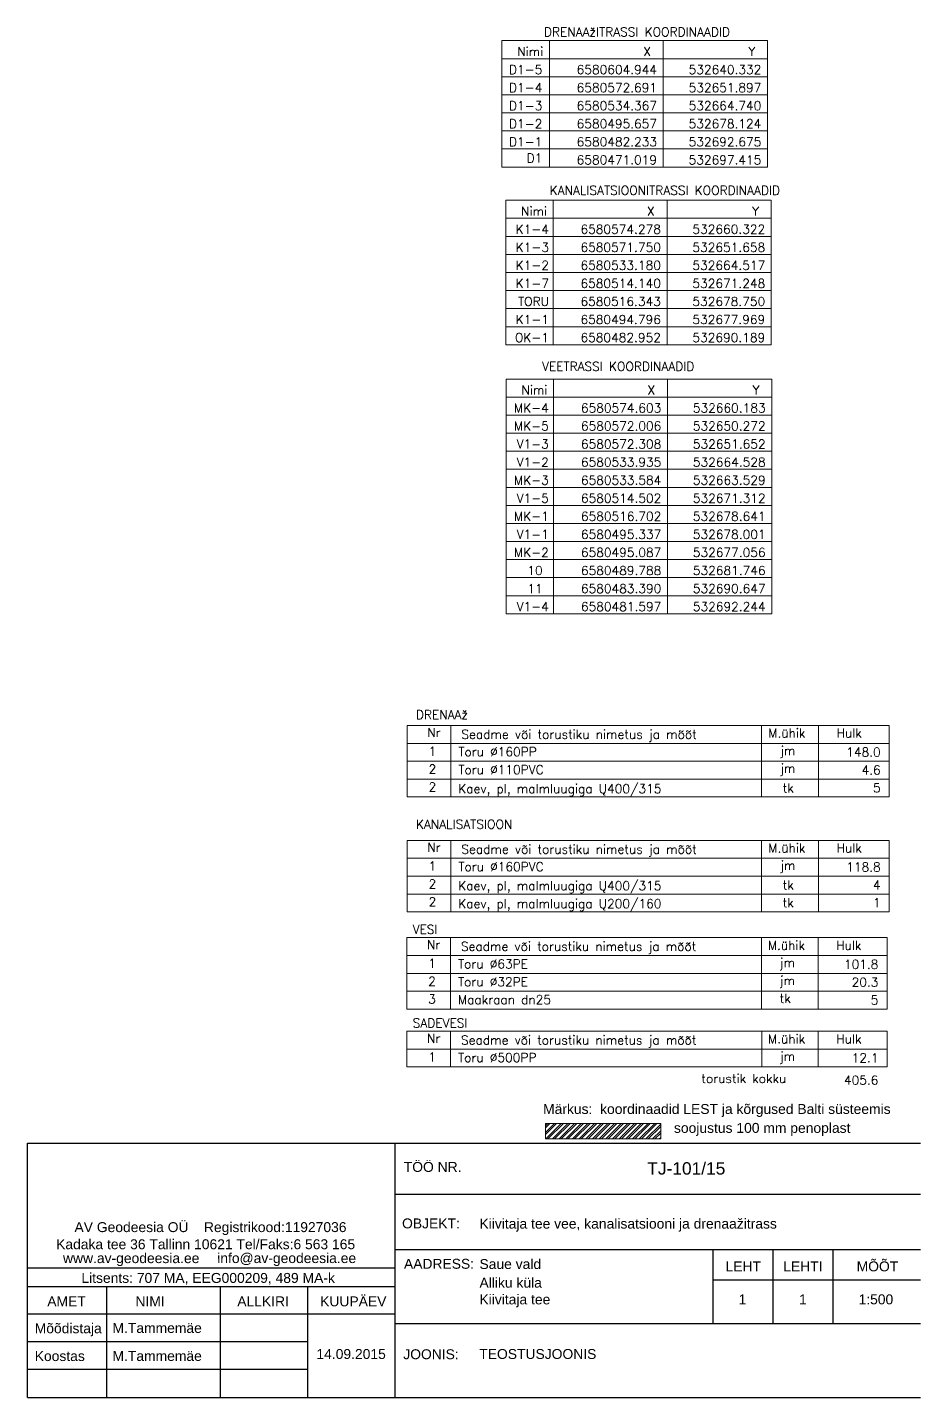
# Paper-space layout 'Layout1' of a CAD drawing. Header units: metres. Extents: x -33 to 439, y 1 to 287.
# Drawn here: x 259 to 439, y 1.5 to 277.7 of the extents above; entities that cross this region are included whole.
import ezdxf
from ezdxf.enums import TextEntityAlignment as Align

# ---------------------------------------------------------------- set-up
doc = ezdxf.new("R2010")
doc.units = ezdxf.units.M
doc.layers.add('ABIJOONIS', color=7, linetype='Continuous', lineweight=0, true_color=0xffffff)
doc.layers.add('VORMISTUS', color=7, linetype='Continuous', true_color=0xffffff)
doc.styles.add('textstyle169', font='')
doc.styles.add('textstyle170', font='')
doc.styles.add('textstyle171', font='')
doc.styles.add('textstyle172', font='')
doc.styles.add('textstyle173', font='')
doc.styles.add('textstyle174', font='')
doc.styles.add('textstyle175', font='')
doc.styles.add('textstyle176', font='')
doc.styles.add('textstyle177', font='')
doc.styles.add('textstyle178', font='')
doc.styles.add('textstyle179', font='')
doc.styles.add('textstyle180', font='')
doc.styles.add('textstyle181', font='')
doc.styles.add('textstyle182', font='')
doc.styles.add('textstyle183', font='')
doc.styles.add('textstyle184', font='')
doc.styles.add('textstyle185', font='')
doc.styles.add('textstyle186', font='')
doc.styles.add('textstyle187', font='')
doc.styles.add('textstyle188', font='')
doc.styles.add('textstyle189', font='')
doc.styles.add('textstyle190', font='')
doc.styles.add('textstyle191', font='')
doc.styles.add('textstyle192', font='')
doc.styles.add('textstyle193', font='')
doc.styles.add('textstyle194', font='')
doc.styles.add('textstyle195', font='')
doc.styles.add('textstyle196', font='')
doc.styles.add('textstyle197', font='')
doc.styles.add('textstyle198', font='')
doc.styles.add('textstyle199', font='romanc')
doc.styles.add('textstyle200', font='romanc')
doc.styles.add('textstyle201', font='romanc')
doc.styles.add('textstyle202', font='romanc')
doc.styles.add('textstyle203', font='romanc')
doc.styles.add('textstyle204', font='romanc')
doc.styles.add('textstyle205', font='romanc')
doc.styles.add('textstyle206', font='romanc')
doc.styles.add('textstyle207', font='romanc')
doc.styles.add('textstyle208', font='romanc')
doc.styles.add('textstyle209', font='romanc')
doc.styles.add('textstyle210', font='romanc')
doc.styles.add('textstyle211', font='romanc')
doc.styles.add('textstyle212', font='romanc')
doc.styles.add('textstyle213', font='romanc')
doc.styles.add('textstyle214', font='romanc')
doc.styles.add('textstyle215', font='romanc')
doc.styles.add('textstyle216', font='romanc')
doc.styles.add('textstyle217', font='romanc')
doc.styles.add('textstyle218', font='romanc')
doc.styles.add('textstyle219', font='romanc')
doc.styles.add('textstyle220', font='romanc')
doc.styles.add('textstyle221', font='romanc')
doc.styles.add('textstyle222', font='romanc')
doc.styles.add('textstyle223', font='romanc')
doc.styles.add('textstyle224', font='romanc')
doc.styles.add('textstyle225', font='romanc')
doc.styles.add('textstyle226', font='romanc')
doc.styles.add('textstyle227', font='romanc')
doc.styles.add('textstyle228', font='romanc')
doc.styles.add('textstyle229', font='romanc')
doc.styles.add('textstyle230', font='romanc')
doc.styles.add('textstyle231', font='romanc')
doc.styles.add('textstyle232', font='romanc')
doc.styles.add('textstyle233', font='romanc')
doc.styles.add('textstyle234', font='romanc')
doc.styles.add('textstyle235', font='romanc')
doc.styles.add('textstyle236', font='romanc')
doc.styles.add('textstyle237', font='romanc')
doc.styles.add('textstyle238', font='romanc')
doc.styles.add('textstyle239', font='')
doc.styles.add('textstyle274', font='romanc')
doc.styles.add('textstyle275', font='romanc')
doc.styles.add('textstyle276', font='romanc')
doc.styles.add('textstyle277', font='romanc')
doc.styles.add('textstyle278', font='romanc')
doc.styles.add('textstyle279', font='romanc')
doc.styles.add('textstyle282', font='romanc')
doc.styles.add('textstyle284', font='romanc')
doc.styles.add('textstyle286', font='romanc')
doc.styles.add('textstyle289', font='romanc')
doc.styles.add('textstyle291', font='romanc')
doc.styles.add('textstyle293', font='romanc')
doc.styles.add('textstyle296', font='romanc')
doc.styles.add('textstyle298', font='romanc')
doc.styles.add('textstyle300', font='romanc')
doc.styles.add('textstyle303', font='romanc')
doc.styles.add('textstyle305', font='romanc')
doc.styles.add('textstyle307', font='romanc')
doc.styles.add('textstyle308', font='romanc')
doc.styles.add('textstyle309', font='romanc')
doc.styles.add('textstyle310', font='romanc')
doc.styles.add('textstyle311', font='romanc')
doc.styles.add('textstyle312', font='romanc')
doc.styles.add('textstyle313', font='romanc')
doc.styles.add('textstyle314', font='romanc')
doc.styles.add('textstyle315', font='romanc')
doc.styles.add('textstyle316', font='romanc')
doc.styles.add('textstyle317', font='romanc')
doc.styles.add('textstyle318', font='romanc')
doc.styles.add('textstyle319', font='romanc')
doc.styles.add('textstyle320', font='romanc')
doc.styles.add('textstyle321', font='romanc')
doc.styles.add('textstyle322', font='romanc')
doc.styles.add('textstyle323', font='romanc')
doc.styles.add('textstyle324', font='romanc')
doc.styles.add('textstyle325', font='romanc')
doc.styles.add('textstyle326', font='romanc')
doc.styles.add('textstyle327', font='romanc')
doc.styles.add('textstyle328', font='romanc')
doc.styles.add('textstyle329', font='romanc')
doc.styles.add('textstyle330', font='romanc')
doc.styles.add('textstyle331', font='romanc')
doc.styles.add('textstyle332', font='romanc')
doc.styles.add('textstyle333', font='romanc')
doc.styles.add('textstyle334', font='romanc')
doc.styles.add('textstyle335', font='romanc')
doc.styles.add('textstyle336', font='romanc')
doc.styles.add('textstyle337', font='romanc')
doc.styles.add('textstyle338', font='romanc')
doc.styles.add('textstyle339', font='romanc')
doc.styles.add('textstyle340', font='romanc')
doc.styles.add('textstyle341', font='romanc')
doc.styles.add('textstyle342', font='romanc')
doc.styles.add('textstyle343', font='romanc')
doc.styles.add('textstyle344', font='romanc')
doc.styles.add('textstyle345', font='romanc')
doc.styles.add('textstyle346', font='romanc')
doc.styles.add('textstyle347', font='romanc')
doc.styles.add('textstyle348', font='romanc')
doc.styles.add('textstyle349', font='romanc')
doc.styles.add('textstyle350', font='romanc')
doc.styles.add('textstyle351', font='romanc')
doc.styles.add('textstyle352', font='romanc')
doc.styles.add('textstyle353', font='romanc')
doc.styles.add('textstyle354', font='romanc')
doc.styles.add('textstyle355', font='romanc')
doc.styles.add('textstyle356', font='romanc')
doc.styles.add('textstyle357', font='romanc')
doc.styles.add('textstyle358', font='romanc')
doc.styles.add('textstyle359', font='romanc')
doc.styles.add('textstyle360', font='romanc')
doc.styles.add('textstyle361', font='romanc')
doc.styles.add('textstyle362', font='romanc')
doc.styles.add('textstyle363', font='romanc')
doc.styles.add('textstyle364', font='romanc')
doc.styles.add('textstyle365', font='romanc')
doc.styles.add('textstyle366', font='romanc')
doc.styles.add('textstyle367', font='romanc')
doc.styles.add('textstyle368', font='romanc')
doc.styles.add('textstyle369', font='romanc')
doc.styles.add('textstyle370', font='romanc')
doc.styles.add('textstyle371', font='romanc')
doc.styles.add('textstyle372', font='romanc')
doc.styles.add('textstyle373', font='romanc')
doc.styles.add('textstyle374', font='romanc')
doc.styles.add('textstyle375', font='romanc')
doc.styles.add('textstyle376', font='romanc')
doc.styles.add('textstyle377', font='romanc')
doc.styles.add('textstyle378', font='romanc')
doc.styles.add('textstyle379', font='romanc')
doc.styles.add('textstyle380', font='romanc')
doc.styles.add('textstyle381', font='romanc')
doc.styles.add('textstyle382', font='romanc')
doc.styles.add('textstyle383', font='romanc')
doc.styles.add('textstyle384', font='romanc')
doc.styles.add('textstyle385', font='romanc')
doc.styles.add('textstyle386', font='romanc')
doc.styles.add('textstyle387', font='romanc')
doc.styles.add('textstyle388', font='romanc')
doc.styles.add('textstyle389', font='romanc')
doc.styles.add('textstyle390', font='romanc')
doc.styles.add('textstyle391', font='romanc')
doc.styles.add('textstyle392', font='romanc')
doc.styles.add('textstyle393', font='romanc')
doc.styles.add('textstyle394', font='romanc')
doc.styles.add('textstyle395', font='romanc')
doc.styles.add('textstyle396', font='romanc')
doc.styles.add('textstyle397', font='romanc')
doc.styles.add('textstyle398', font='romanc')
doc.styles.add('textstyle399', font='')
doc.styles.get('textstyle169').set_extended_font_data('Arial')
doc.styles.get('textstyle170').set_extended_font_data('Arial')
doc.styles.get('textstyle171').set_extended_font_data('Arial')
doc.styles.get('textstyle172').set_extended_font_data('Arial')
doc.styles.get('textstyle173').set_extended_font_data('Arial')
doc.styles.get('textstyle174').set_extended_font_data('Arial')
doc.styles.get('textstyle175').set_extended_font_data('Arial')
doc.styles.get('textstyle176').set_extended_font_data('Arial')
doc.styles.get('textstyle177').set_extended_font_data('Arial')
doc.styles.get('textstyle178').set_extended_font_data('Arial')
doc.styles.get('textstyle179').set_extended_font_data('Arial')
doc.styles.get('textstyle180').set_extended_font_data('Arial')
doc.styles.get('textstyle181').set_extended_font_data('Arial')
doc.styles.get('textstyle182').set_extended_font_data('Arial')
doc.styles.get('textstyle183').set_extended_font_data('Arial')
doc.styles.get('textstyle184').set_extended_font_data('Arial')
doc.styles.get('textstyle185').set_extended_font_data('Arial')
doc.styles.get('textstyle186').set_extended_font_data('Arial')
doc.styles.get('textstyle187').set_extended_font_data('Arial')
doc.styles.get('textstyle188').set_extended_font_data('Arial')
doc.styles.get('textstyle189').set_extended_font_data('Arial')
doc.styles.get('textstyle190').set_extended_font_data('Arial')
doc.styles.get('textstyle191').set_extended_font_data('Arial')
doc.styles.get('textstyle192').set_extended_font_data('Arial')
doc.styles.get('textstyle193').set_extended_font_data('Arial')
doc.styles.get('textstyle194').set_extended_font_data('Arial')
doc.styles.get('textstyle195').set_extended_font_data('Arial')
doc.styles.get('textstyle196').set_extended_font_data('Arial')
doc.styles.get('textstyle197').set_extended_font_data('Arial')
doc.styles.get('textstyle198').set_extended_font_data('Arial')
doc.styles.get('textstyle239').set_extended_font_data('Arial')
doc.styles.get('textstyle399').set_extended_font_data('Arial')

psp = doc.layouts.get("Layout1")

# ---------------------------------------------------------------- hatches: boundary and pattern name
at = {"layer": 'ABIJOONIS', "true_color": 0x7fffff}
h = psp.add_hatch(dxfattribs=at)
h.set_pattern_fill('ANSI32', color=131, scale=0.1, style=0, pattern_type=0)
h.paths.add_polyline_path([(363.41, 56.73), (386.62, 56.73), (386.62, 53.62), (363.41, 53.62)], flags=0)

# ---------------------------------------------------------------- linework, layer by layer
at = {"layer": 'ABIJOONIS', "linetype": 'Continuous'}
for p, q in [((354.62, 253.17), (354.62, 275.01)), ((354.62, 275.01), (408.13, 275.01)), ((364.18, 253.17), (364.18, 275.01)), ((387.11, 253.17), (387.11, 275.01)), ((408.13, 253.17), (408.13, 275.01)), ((354.62, 271.37), (408.13, 271.37)), ((354.62, 267.73), (408.13, 267.73)), ((354.62, 264.09), (408.13, 264.09)), ((354.62, 260.45), (408.13, 260.45)), ((354.62, 256.81), (408.13, 256.81)), ((354.62, 253.17), (408.13, 253.17)), ((354.62, 253.17), (408.13, 253.17)), ((354.62, 249.53), (354.62, 253.17)), ((364.18, 249.53), (364.18, 253.17)), ((387.11, 249.53), (387.11, 253.17)), ((408.13, 249.53), (408.13, 253.17)), ((354.62, 249.53), (408.13, 249.53)), ((355.4, 213.71), (355.4, 242.83)), ((355.4, 242.83), (408.91, 242.83)), ((364.96, 213.71), (364.96, 242.83)), ((387.89, 213.71), (387.89, 242.83)), ((408.91, 213.71), (408.91, 242.83)), ((355.4, 239.19), (408.91, 239.19)), ((355.4, 235.55), (408.91, 235.55)), ((355.4, 231.91), (408.91, 231.91)), ((355.4, 228.27), (408.91, 228.27)), ((355.4, 224.63), (408.91, 224.63)), ((355.4, 220.99), (408.91, 220.99)), ((355.4, 217.35), (408.91, 217.35)), ((355.4, 213.71), (408.91, 213.71)), ((355.49, 159.48), (355.49, 206.8)), ((355.49, 206.8), (408.99, 206.8)), ((365.04, 159.48), (365.04, 206.8)), ((387.97, 159.48), (387.97, 206.8)), ((408.99, 159.48), (408.99, 206.8)), ((355.49, 203.16), (408.99, 203.16)), ((355.49, 199.52), (408.99, 199.52)), ((355.49, 195.88), (408.99, 195.88)), ((355.49, 192.24), (408.99, 192.24)), ((355.49, 188.6), (408.99, 188.6)), ((355.49, 184.96), (408.99, 184.96)), ((355.49, 181.32), (408.99, 181.32)), ((355.49, 177.68), (408.99, 177.68)), ((355.49, 174.04), (408.99, 174.04)), ((355.49, 170.4), (408.99, 170.4)), ((355.49, 166.76), (408.99, 166.76)), ((355.49, 163.12), (408.99, 163.12)), ((355.49, 159.48), (408.99, 159.48)), ((335.54, 122.55), (335.54, 136.95)), ((335.54, 136.95), (432.69, 136.95)), ((344.31, 122.55), (344.31, 136.95)), ((406.93, 122.55), (406.93, 136.95)), ((418.4, 122.55), (418.4, 136.95)), ((335.54, 133.35), (432.69, 133.35)), ((335.54, 129.75), (432.69, 129.75)), ((335.54, 126.15), (432.69, 126.15)), ((335.54, 122.55), (432.69, 122.55)), ((335.54, 99.39), (335.54, 113.79)), ((335.54, 113.79), (432.69, 113.79)), ((344.31, 99.39), (344.31, 113.79)), ((406.93, 99.39), (406.93, 113.79)), ((418.4, 99.39), (418.4, 113.79)), ((335.54, 110.19), (432.69, 110.19)), ((335.54, 106.59), (432.69, 106.59)), ((335.54, 102.99), (432.69, 102.99)), ((335.54, 99.39), (432.69, 99.39)), ((335.46, 94.19), (432.23, 94.19)), ((335.46, 79.79), (335.46, 94.19)), ((344.23, 79.79), (344.23, 94.19)), ((406.96, 79.79), (406.96, 94.11)), ((418.32, 79.79), (418.32, 94.16)), ((432.23, 79.79), (432.23, 94.19)), ((335.46, 90.59), (432.23, 90.59)), ((335.46, 86.99), (432.23, 86.99)), ((335.46, 83.39), (432.23, 83.39)), ((335.46, 79.79), (432.23, 79.79)), ((335.48, 75.32), (432.25, 75.32)), ((335.48, 68.12), (335.48, 75.32)), ((344.25, 68.12), (344.25, 75.32)), ((406.98, 68.12), (406.98, 75.24)), ((418.34, 68.12), (418.34, 75.29)), ((432.25, 68.12), (432.25, 75.32)), ((335.48, 71.72), (432.25, 71.72)), ((335.48, 68.12), (432.25, 68.12))]:
    psp.add_line(p, q, dxfattribs=at)
for points in [[(432.69, 136.95), (432.69, 122.55)], [(432.69, 113.79), (432.69, 99.39)]]:
    psp.add_lwpolyline(points, dxfattribs=at)
at = {"layer": 'ABIJOONIS', "color": 131, "true_color": 0x7fffff}
psp.add_lwpolyline([(363.41, 56.73), (386.62, 56.73), (386.62, 53.62), (363.41, 53.62)], close=True, dxfattribs=at)
at = {"layer": 'VORMISTUS'}
for p, q in [((258.99, 1.48), (258.99, 52.78)), ((258.99, 52.78), (438.99, 52.78)), ((333.05, 52.78), (333.05, 6.19)), ((333.05, 52.78), (333.05, 1.48)), ((333.05, 42.48), (438.99, 42.48)), ((333.05, 31.3), (438.99, 31.3)), ((397.2, 16.39), (397.2, 31.3)), ((409.31, 16.39), (409.31, 31.3)), ((421.4, 16.39), (421.4, 31.3)), ((397.2, 25.22), (438.99, 25.22)), ((274.9, 23.9), (274.9, 1.54)), ((297.87, 23.9), (297.87, 1.54)), ((315.42, 23.9), (315.42, 1.54)), ((333.05, 18.31), (258.99, 18.31)), ((333.05, 16.39), (438.99, 16.39)), ((315.42, 12.72), (258.99, 12.72)), ((315.42, 7.13), (258.99, 7.13))]:
    psp.add_line(p, q, dxfattribs=at)
for points in [[(258.99, 27.64), (333.05, 27.64)], [(258.99, 23.9), (333.05, 23.9)], [(258.99, 1.48), (438.99, 1.48)]]:
    psp.add_lwpolyline(points, dxfattribs=at)

# ---------------------------------------------------------------- texts
at = {"layer": 'ABIJOONIS', "linetype": 'Continuous'}
for s, style, p in [('DRENAAžITRASSI KOORDINAADID', 'textstyle373', (400.58, 275.33)), ('Nimi ', 'textstyle303', (364.18, 271.37)), (' X  ', 'textstyle305', (387.11, 271.37)), (' Y  ', 'textstyle307', (408.13, 271.37)), ('D1-5', 'textstyle296', (362.77, 267.73)), ('6580604.944 ', 'textstyle298', (387.11, 267.73)), ('532640.332 ', 'textstyle300', (408.13, 267.73)), ('D1-4', 'textstyle289', (362.77, 264.09)), ('6580572.691 ', 'textstyle291', (387.11, 264.09)), ('532651.897 ', 'textstyle293', (408.13, 264.09)), ('D1-3', 'textstyle282', (362.77, 260.45)), ('6580534.367 ', 'textstyle284', (387.11, 260.45)), ('532664.740 ', 'textstyle286', (408.13, 260.45)), ('D1-2', 'textstyle277', (362.77, 256.81)), ('6580495.657 ', 'textstyle278', (387.11, 256.81)), ('532678.124 ', 'textstyle279', (408.13, 256.81)), ('D1-1', 'textstyle274', (362.77, 253.17)), ('6580482.233 ', 'textstyle275', (387.11, 253.17)), ('532692.675 ', 'textstyle276', (408.13, 253.17)), ('D1', 'textstyle376', (362.77, 249.89)), ('6580471.019 ', 'textstyle374', (387.11, 249.53)), ('532697.415 ', 'textstyle375', (408.13, 249.53)), ('KANALISATSIOONITRASSI KOORDINAADID', 'textstyle371', (410.67, 243.39)), ('Nimi ', 'textstyle329', (364.96, 239.19)), (' X  ', 'textstyle330', (387.89, 239.19)), (' Y  ', 'textstyle331', (408.91, 239.19)), ('K1-4', 'textstyle326', (364.11, 235.55)), ('6580574.278 ', 'textstyle327', (387.89, 235.55)), ('532660.322 ', 'textstyle328', (408.91, 235.55)), ('K1-3', 'textstyle323', (364.11, 231.91)), ('6580571.750 ', 'textstyle324', (387.89, 231.91)), ('532651.658 ', 'textstyle325', (408.91, 231.91)), ('K1-2', 'textstyle320', (364.11, 228.27)), ('6580533.180 ', 'textstyle321', (387.89, 228.27)), ('532664.517 ', 'textstyle322', (408.91, 228.27)), ('K1-7', 'textstyle317', (364.11, 224.63)), ('6580514.140 ', 'textstyle318', (387.89, 224.63)), ('532671.248 ', 'textstyle319', (408.91, 224.63)), ('TORU', 'textstyle314', (364.11, 220.99)), ('6580516.343 ', 'textstyle315', (387.89, 220.99)), ('532678.750 ', 'textstyle316', (408.91, 220.99)), ('K1-1', 'textstyle311', (364.11, 217.35)), ('6580494.796 ', 'textstyle312', (387.89, 217.35)), ('532677.969 ', 'textstyle313', (408.91, 217.35)), ('OK-1', 'textstyle308', (364.11, 213.71)), ('6580482.952 ', 'textstyle309', (387.89, 213.71)), ('532690.189 ', 'textstyle310', (408.91, 213.71)), ('VEETRASSI KOORDINAADID', 'textstyle372', (393.4, 207.89)), ('Nimi ', 'textstyle368', (365.04, 203.16)), (' X  ', 'textstyle369', (387.97, 203.16)), (' Y  ', 'textstyle370', (408.99, 203.16)), ('MK-4', 'textstyle365', (364.07, 199.52)), ('6580574.603 ', 'textstyle366', (387.97, 199.52)), ('532660.183 ', 'textstyle367', (408.99, 199.52)), ('MK-5', 'textstyle362', (364.07, 195.88)), ('6580572.006 ', 'textstyle363', (387.97, 195.88)), ('532650.272 ', 'textstyle364', (408.99, 195.88)), ('V1-3', 'textstyle359', (364.07, 192.24)), ('6580572.308 ', 'textstyle360', (387.97, 192.24)), ('532651.652 ', 'textstyle361', (408.99, 192.24)), ('V1-2', 'textstyle356', (364.07, 188.6)), ('6580533.935 ', 'textstyle357', (387.97, 188.6)), ('532664.528 ', 'textstyle358', (408.99, 188.6)), ('MK-3', 'textstyle353', (364.07, 184.96)), ('6580533.584 ', 'textstyle354', (387.97, 184.96)), ('532663.529 ', 'textstyle355', (408.99, 184.96)), ('V1-5', 'textstyle350', (364.07, 181.32)), ('6580514.502 ', 'textstyle351', (387.97, 181.32)), ('532671.312 ', 'textstyle352', (408.99, 181.32)), ('MK-1', 'textstyle347', (364.07, 177.68)), ('6580516.702 ', 'textstyle348', (387.97, 177.68)), ('532678.641 ', 'textstyle349', (408.99, 177.68)), ('V1-1', 'textstyle344', (364.07, 174.04)), ('6580495.337 ', 'textstyle345', (387.97, 174.04)), ('532678.001 ', 'textstyle346', (408.99, 174.04)), ('MK-2', 'textstyle341', (364.07, 170.4)), ('6580495.087 ', 'textstyle342', (387.97, 170.4)), ('532677.056 ', 'textstyle343', (408.99, 170.4)), ('10 ', 'textstyle338', (364.07, 166.76)), ('6580489.788 ', 'textstyle339', (387.97, 166.76)), ('532681.746 ', 'textstyle340', (408.99, 166.76)), ('11 ', 'textstyle335', (364.07, 163.12)), ('6580483.390 ', 'textstyle336', (387.97, 163.12)), ('532690.647 ', 'textstyle337', (408.99, 163.12)), ('V1-4', 'textstyle332', (364.07, 159.48)), ('6580481.597 ', 'textstyle333', (387.97, 159.48)), ('532692.244 ', 'textstyle334', (408.99, 159.48))]:
    psp.add_text(s, height=1.8, dxfattribs=dict(at, style=style)).set_placement(p, align=Align.BOTTOM_RIGHT)
for s, style, p in [('DRENAAž', 'textstyle209', (337.28, 138.24)), ('Nr', 'textstyle210', (339.58, 134.64)), ('Seadme või torustiku nimetus ja mõõt', 'textstyle213', (346.44, 134.28)), ('M.ühik', 'textstyle211', (408.3, 134.52)), ('Hulk', 'textstyle212', (422.05, 134.52)), ('1', 'textstyle217', (339.84, 130.87)), ('jm', 'textstyle215', (410.68, 131.01)), ('Toru %%C160PP', 'textstyle216', (345.84, 130.76)), ('2', 'textstyle214', (339.84, 127.27)), ('Toru %%C110PVC', 'textstyle224', (345.84, 127.16)), ('jm', 'textstyle223', (410.68, 127.41)), ('2', 'textstyle220', (339.84, 123.67)), ('Kaev, pl, malmluugiga Ų400/315', 'textstyle219', (345.81, 123.31)), ('tk', 'textstyle221', (411.2, 123.48)), ('KANALISATSIOON', 'textstyle199', (337.28, 116.16)), ('Nr', 'textstyle226', (339.58, 111.48)), ('Seadme või torustiku nimetus ja mõõt', 'textstyle229', (346.44, 111.12)), ('M.ühik', 'textstyle227', (408.3, 111.36)), ('Hulk', 'textstyle228', (422.05, 111.36)), ('1', 'textstyle233', (339.84, 107.71)), ('Toru %%C160PVC', 'textstyle232', (345.84, 107.6)), ('jm', 'textstyle231', (410.68, 107.85)), ('2', 'textstyle230', (339.84, 104.11)), ('Kaev, pl, malmluugiga Ų400/315', 'textstyle377', (345.81, 103.75)), ('tk', 'textstyle378', (411.2, 103.92)), ('2', 'textstyle236', (339.84, 100.51)), ('Kaev, pl, malmluugiga Ų200/160', 'textstyle235', (345.81, 100.15)), ('tk', 'textstyle237', (411.2, 100.32)), ('VESI', 'textstyle207', (336.63, 94.96)), ('Nr', 'textstyle200', (339.5, 91.87)), ('Seadme või torustiku nimetus ja mõõt', 'textstyle205', (346.36, 91.52)), ('M.ühik', 'textstyle201', (408.22, 91.75)), ('Hulk', 'textstyle202', (421.98, 91.75)), ('1', 'textstyle203', (339.76, 88.1)), ('Toru %%C63PE', 'textstyle206', (345.76, 87.99)), ('jm', 'textstyle204', (410.6, 88.25)), ('2', 'textstyle380', (339.76, 84.5)), ('Toru %%C32PE', 'textstyle382', (345.76, 84.39)), ('jm', 'textstyle381', (410.6, 84.65)), ('3', 'textstyle384', (339.76, 80.9)), ('Maakraan dn25', 'textstyle386', (345.76, 80.79)), ('tk', 'textstyle385', (410.6, 81.05)), ('SADEVESI', 'textstyle397', (336.65, 76.09)), ('Nr', 'textstyle390', (339.52, 73)), ('M.ühik', 'textstyle391', (408.24, 72.88)), ('Hulk', 'textstyle392', (422, 72.88)), ('Seadme või torustiku nimetus ja mõõt', 'textstyle395', (346.38, 72.64)), ('1', 'textstyle393', (339.78, 69.23)), ('Toru %%C500PP', 'textstyle396', (345.78, 69.12)), ('jm', 'textstyle394', (410.62, 69.37)), ('torustik kokku', 'textstyle388', (394.81, 64.9))]:
    psp.add_text(s, height=1.8, dxfattribs=dict(at, style=style)).set_placement(p)
for s, style, p in [('148.0', 'textstyle218', (430.95, 130.69)), ('4.6', 'textstyle225', (430.95, 127.09)), ('5', 'textstyle222', (430.95, 123.49)), ('118.8', 'textstyle234', (430.95, 107.53)), ('4', 'textstyle379', (430.95, 103.93)), ('1', 'textstyle238', (430.95, 100.33)), ('101.8', 'textstyle208', (430.49, 87.92)), ('20.3', 'textstyle383', (430.49, 84.32)), ('5', 'textstyle387', (430.49, 80.72)), ('12.1', 'textstyle398', (430.51, 69.05)), ('405.6', 'textstyle389', (430.49, 64.57))]:
    psp.add_text(s, height=1.8, dxfattribs=dict(at, style=style)).set_placement(p, align=Align.RIGHT)
at = {"layer": 'VORMISTUS'}
for s, height, style, p in [('Märkus:  koordinaadid LEST ja kõrgused Balti süsteemis', 2, 'textstyle239', (362.92, 58.65)), ('soojustus 100 mm penoplast', 2, 'textstyle399', (389.29, 54.84)), ('TÖÖ NR.', 2, 'textstyle172', (334.84, 46.97)), ('TJ-101/15', 2.5, 'textstyle196', (383.92, 46.43)), ('AV Geodeesia OÜ    Registrikood:11927036', 2, 'textstyle195', (268.48, 34.84)), ('OBJEKT:', 2, 'textstyle176', (334.5, 35.59)), ('Kiivitaja tee vee, kanalisatsiooni ja drenaažitrass', 2, 'textstyle182', (350.09, 35.54)), ('Kadaka tee 36 Tallinn 10621 Tel/Faks:6 563 165', 2, 'textstyle194', (264.78, 31.39)), ('www.av-geodeesia.ee', 2, 'textstyle193', (266.17, 28.59)), ('info@av-geodeesia.ee', 2, 'textstyle192', (297.25, 28.6)), ('AADRESS:', 2, 'textstyle175', (334.88, 27.45)), ('Saue vald', 2, 'textstyle183', (350.1, 27.4)), ('LEHT', 2, 'textstyle170', (399.69, 26.93)), ('LEHTI', 2, 'textstyle169', (411.32, 26.93)), ('MÕÕT', 2, 'textstyle171', (426.11, 26.93)), ('Litsents: 707 MA, EEG000209, 489 MA-k', 2, 'textstyle191', (269.87, 24.6)), ('Alliku küla', 2, 'textstyle197', (350.1, 23.64)), ('KUUPÄEV', 2, 'textstyle173', (317.99, 19.88)), ('Kiivitaja tee', 2, 'textstyle198', (350.09, 20.27)), ('1', 2, 'textstyle188', (402.32, 20.28)), ('1', 2, 'textstyle189', (414.51, 20.28)), ('1:500', 2, 'textstyle190', (426.49, 20.28)), ('AMET', 2, 'textstyle180', (263, 19.88)), ('NIMI', 2, 'textstyle177', (280.77, 19.88)), ('ALLKIRI', 2, 'textstyle181', (301.29, 19.88)), ('Mõõdistaja', 2, 'textstyle178', (260.47, 14.45)), ('M.Tammemäe', 2, 'textstyle186', (276.14, 14.51)), ('14.09.2015', 2, 'textstyle185', (317.24, 9.27)), ('JOONIS:', 2, 'textstyle174', (334.74, 9.22)), ('TEOSTUSJOONIS', 2, 'textstyle184', (350.06, 9.27)), ('Koostas', 2, 'textstyle179', (260.47, 8.85)), ('M.Tammemäe', 2, 'textstyle187', (276.14, 8.87))]:
    psp.add_text(s, height=height, rotation=0.0037, dxfattribs=dict(at, style=style)).set_placement(p)

doc.saveas('drawing.dxf')
